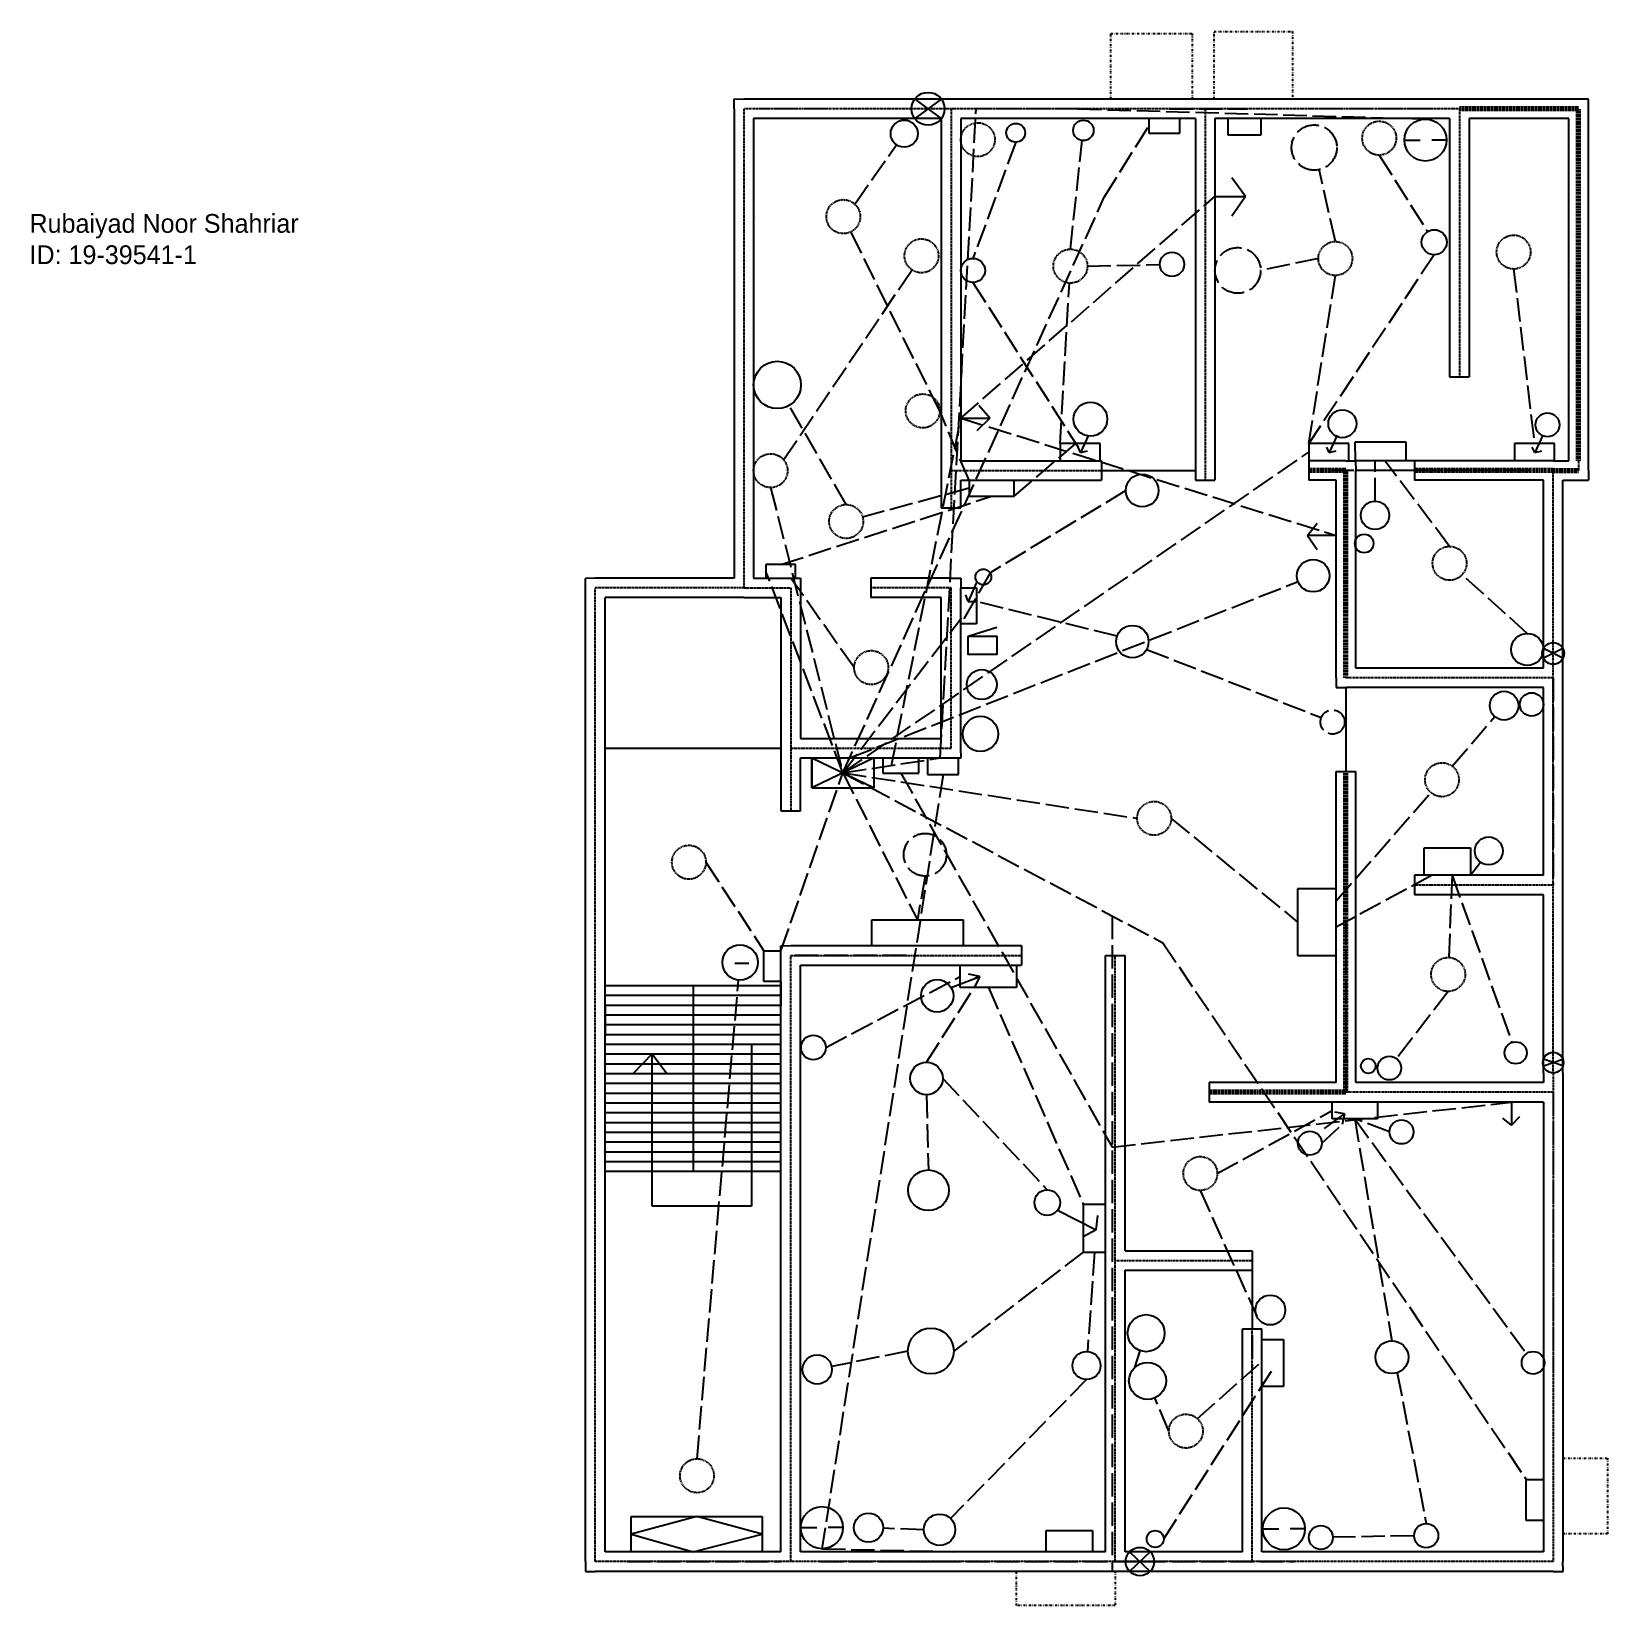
# Model space of a CAD drawing. Header units: inches. Extents: x 53 to 859, y 25 to 830.
import ezdxf

# ---------------------------------------------------------------- set-up
doc = ezdxf.new("R2010")
doc.units = ezdxf.units.IN
doc.header["$MEASUREMENT"] = 0
for name, pattern in [('ACAD_ISO02W100', [15, 12, -3]), ('DIVIDEX2', [2.5, 1, -0.5, 0, -0.5, 0, -0.5]), ('HIDDENX2', [0.75, 0.5, -0.25])]:
    doc.linetypes.add(name, pattern=pattern)

# ---------------------------------------------------------------- blocks, each defined once
blk = doc.blocks.new('One kind of Light')
at = {"linetype": 'HIDDENX2'}
blk.add_circle((0, 0), 8.68, dxfattribs=at)
blk = doc.blocks.new('Motor')
for p, q in [((-7.99, 7.17), (-7.99, 0)), ((-7.99, 0), (7.99, 0)), ((7.99, 0), (7.99, 7.17))]:
    blk.add_line(p, q)
blk = doc.blocks.new('Television')
for p, q in [((-10.76, 0), (-2.67, 0)), ((10.76, 0), (3.24, 0))]:
    blk.add_line(p, q)
blk.add_circle((0, 0), 10.76)

msp = doc.modelspace()

# ---------------------------------------------------------------- linework, layer by layer
at = {"linetype": 'DIVIDEX2'}
for p, q in [((604.85, 795.14), (604.85, 828.71)), ((604.85, 828.71), (646.5, 828.71)), ((646.5, 828.71), (646.5, 795.14)), ((657.72, 795.14), (657.72, 829.67)), ((657.72, 829.67), (697.77, 829.67)), ((697.77, 829.67), (697.77, 795.14)), ((836.14, 99.99), (858.91, 99.99)), ((858.91, 99.99), (858.91, 61.28)), ((858.91, 61.28), (836.14, 61.28)), ((556.54, 24.69), (556.54, 42.14)), ((607.14, 42.14), (607.14, 24.69)), ((607.14, 24.69), (556.54, 24.69))]:
    msp.add_line(p, q, dxfattribs=at)
for p, q in [((412.14, 790.14), (412.14, 795.29)), ((412.14, 795.29), (417.14, 795.14)), ((412.14, 790.14), (412.14, 550.14)), ((441.14, 795.14), (417.14, 795.14)), ((523.14, 795.14), (441.14, 795.14)), ((504.59, 795.14), (518.14, 785.14)), ((518.14, 795.14), (504.59, 785.14)), ((653.14, 795.14), (523.14, 795.14)), ((783.14, 795.14), (653.14, 795.14)), ((653.14, 790.14), (653.14, 790.14)), ((849.14, 795.14), (783.14, 795.14)), ((849.14, 790.14), (849.14, 795.14)), ((849.14, 605.14), (849.14, 790.14)), ((441.14, 785.14), (422.14, 785.14)), ((422.14, 785.14), (422.14, 550.14)), ((518.14, 785.14), (441.14, 785.14)), ((518.14, 785.14), (518.14, 586.14)), ((648.14, 785.14), (528.14, 785.14)), ((648.14, 785.14), (528.14, 785.14)), ((648.14, 785.14), (528.14, 785.14)), ((528.14, 785.14), (528.14, 610.14)), ((648.14, 785.14), (648.14, 600.14)), ((778.14, 785.14), (658.14, 785.14)), ((778.14, 785.14), (658.14, 785.14)), ((658.14, 785.14), (658.14, 600.14)), ((664.77, 785.14), (664.77, 776.85)), ((681.75, 776.85), (681.75, 785.14)), ((778.14, 785.14), (778.14, 653.14)), ((839.14, 785.14), (788.14, 785.14)), ((788.14, 785.14), (788.14, 653.14)), ((788.14, 785.14), (788.14, 653.14)), ((788.14, 785.14), (788.14, 653.14)), ((839.14, 610.14), (839.14, 785.14)), ((664.77, 776.85), (681.75, 776.85)), ((673.76, 745.36), (666.79, 754.85)), ((658.14, 745.36), (673.76, 745.36)), ((673.76, 745.36), (666.79, 735.24)), ((778.14, 653.14), (788.14, 653.14)), ((543.05, 631.96), (537.36, 638.41)), ((528.14, 631.96), (543.05, 631.96)), ((543.05, 631.96), (536.24, 625.45)), ((593.41, 623.16), (589.34, 614.29)), ((720.6, 623.16), (716.53, 614.29)), ((825.78, 623.16), (821.71, 614.29)), ((599.36, 618.92), (578.95, 618.92)), ((578.95, 618.92), (578.95, 610.14)), ((589.34, 614.29), (588.09, 617.04)), ((589.34, 614.29), (592.97, 615.17)), ((599.36, 610.14), (599.36, 618.92)), ((726.55, 618.92), (706.14, 618.92)), ((706.14, 618.92), (706.14, 610.14)), ((716.53, 614.29), (715.28, 617.04)), ((716.53, 614.29), (720.16, 615.17)), ((726.55, 610.14), (726.55, 618.92)), ((729.9, 619.79), (755.76, 619.88)), ((730.06, 610.14), (729.9, 619.79)), ((755.76, 619.88), (755.76, 610.14)), ((831.73, 618.92), (811.32, 618.92)), ((811.32, 618.92), (811.32, 610.14)), ((821.71, 614.29), (820.46, 617.04)), ((821.71, 614.29), (825.34, 615.17)), ((831.73, 610.14), (831.73, 618.92)), ((528.14, 610.14), (600.14, 610.14)), ((600.14, 610.14), (600.14, 600.14)), ((600.14, 605.14), (647.59, 605.14)), ((725.14, 610.14), (706.14, 610.14)), ((706.14, 610.14), (706.14, 600.14)), ((725.14, 610.14), (730.06, 610.14)), ((730.06, 610.14), (730.14, 605.14)), ((760.14, 610.14), (730.06, 610.14)), ((730.06, 610.14), (730.06, 610.14)), ((730.14, 504.14), (730.14, 605.14)), ((760.14, 605.14), (730.14, 605.14)), ((831.14, 610.14), (760.14, 610.14)), ((760.14, 610.14), (760.14, 600.14)), ((831.14, 610.14), (839.14, 610.14)), ((849.14, 605.14), (849.14, 600.14)), ((528.14, 600.14), (600.14, 600.14)), ((528.14, 586.14), (528.14, 600.14)), ((532.34, 600.14), (532.34, 591.96)), ((555.39, 591.96), (555.39, 600.14)), ((648.14, 600.14), (658.14, 600.14)), ((720.14, 600.14), (706.14, 600.14)), ((720.14, 600.14), (706.14, 600.14)), ((720.14, 499.14), (720.14, 600.14)), ((826.14, 600.14), (760.14, 600.14)), ((826.14, 600.14), (760.14, 600.14)), ((826.14, 600.14), (760.14, 600.14)), ((826.14, 504.14), (826.14, 600.14)), ((836.14, 499.14), (836.14, 600.14)), ((836.14, 600.14), (849.14, 600.14)), ((532.34, 591.96), (555.39, 591.96)), ((518.14, 586.14), (528.14, 586.14)), ((705.43, 571.86), (710.46, 578.14)), ((720.14, 571.86), (705.43, 571.86)), ((705.43, 571.86), (710.46, 564.75)), ((443.59, 557.03), (428.46, 557.03)), ((428.46, 557.03), (428.46, 550.14)), ((443.59, 550.14), (443.59, 557.03)), ((341.14, 550.14), (336.14, 549.98)), ((336.14, 545.14), (336.14, 549.98)), ((412.14, 550.14), (341.14, 550.14)), ((422.14, 550.14), (441.14, 550.14)), ((441.14, 550.14), (446.05, 550.14)), ((446.05, 550.14), (446.14, 545.14)), ((523.14, 550.14), (482.14, 550.14)), ((482.14, 550.14), (482.14, 540.14)), ((523.14, 550.14), (528.05, 550.14)), ((528.05, 550.14), (528.14, 545.14)), ((336.14, 47.14), (336.14, 545.14)), ((417.14, 540.14), (346.14, 540.14)), ((346.14, 52.14), (346.14, 540.14)), ((417.14, 545.14), (419.14, 545.14)), ((417.14, 540.14), (436.14, 540.14)), ((436.14, 540.14), (436.14, 431.14)), ((446.14, 545.14), (446.14, 468.14)), ((518.14, 540.14), (482.14, 540.14)), ((518.14, 468.14), (518.14, 540.14)), ((528.14, 463.14), (528.14, 545.14)), ((528.14, 545.14), (536.08, 545.14)), ((531.93, 538.11), (530.68, 541.64)), ((536.08, 547.87), (531.93, 538.11)), ((536.08, 545.14), (536.08, 526.7)), ((531.93, 538.11), (536.08, 538.11)), ((536.08, 526.7), (528.14, 526.7)), ((531.93, 520.47), (546.47, 525.04)), ((531.93, 520.47), (545.43, 520.47)), ((836.14, 509.19), (826.14, 514.05)), ((836.14, 514.05), (826.14, 509.19)), ((826.14, 504.14), (730.14, 504.14)), ((720.14, 499.14), (720.14, 494.1)), ((720.14, 494.1), (725.14, 494.14)), ((826.14, 494.14), (725.14, 494.14)), ((725.14, 494.14), (725.14, 451.14)), ((826.14, 398.14), (826.14, 494.14)), ((826.14, 398.14), (826.14, 494.14)), ((826.14, 398.14), (826.14, 494.14)), ((836.14, 393.14), (836.14, 499.14)), ((446.14, 468.14), (518.14, 468.14)), ((346.14, 463.14), (436.14, 463.14)), ((528.3, 458.14), (528.14, 463.14)), ((446.14, 458.14), (523.14, 458.14)), ((446.14, 431.14), (446.14, 458.14)), ((451.86, 458.14), (451.86, 442.89)), ((483.72, 458.14), (451.86, 442.89)), ((451.86, 442.89), (451.86, 458.14)), ((451.86, 458.14), (483.72, 442.89)), ((483.72, 442.89), (483.72, 458.14)), ((488.19, 458.14), (488.19, 450.33)), ((506.65, 450.33), (506.65, 458.14)), ((506.65, 458.14), (511.12, 458.14)), ((511.12, 458.14), (511.12, 449.73)), ((523.14, 458.14), (528.3, 458.14)), ((526.9, 449.73), (526.9, 458.14)), ((488.19, 450.33), (506.65, 450.33)), ((511.12, 449.73), (526.9, 449.73)), ((720.14, 292.14), (720.14, 451.14)), ((720.14, 292.14), (720.14, 451.14)), ((720.14, 451.14), (730.14, 451.14)), ((730.14, 292.14), (730.14, 451.14)), ((451.86, 442.89), (483.72, 442.89)), ((436.14, 431.14), (446.14, 431.14)), ((765.19, 398.14), (765.19, 412.14)), ((765.19, 412.14), (788.92, 412.14)), ((788.92, 412.14), (788.92, 398.14)), ((826.14, 398.14), (760.14, 398.14)), ((760.14, 398.14), (760.14, 388.14)), ((720.14, 391.28), (700.35, 391.28)), ((700.35, 391.28), (700.35, 357.19)), ((826.14, 388.14), (760.14, 388.14)), ((826.14, 297.14), (826.14, 388.14)), ((826.14, 297.14), (826.14, 388.14)), ((826.14, 297.14), (826.14, 388.14)), ((826.14, 297.14), (826.14, 388.14)), ((836.14, 297.14), (836.14, 393.14)), ((482.56, 362.14), (482.56, 375.34)), ((482.56, 375.34), (529.25, 375.34)), ((529.25, 375.34), (529.25, 362.14)), ((427.42, 343.83), (427.42, 359.52)), ((427.42, 359.52), (436.14, 359.52)), ((436.14, 361.98), (441.14, 362.14)), ((436.14, 357.14), (436.14, 361.98)), ((436.14, 52.14), (436.14, 357.14)), ((441.14, 362.14), (559.14, 362.14)), ((559.14, 362.14), (559.14, 352.14)), ((602.14, 52.14), (602.14, 357.14)), ((602.14, 357.14), (612.14, 357.14)), ((612.14, 206.14), (612.14, 357.14)), ((700.35, 357.19), (720.14, 357.19)), ((419.68, 352.97), (412.53, 352.97)), ((446.14, 52.14), (446.14, 352.14)), ((446.14, 352.14), (559.14, 352.14)), ((527.86, 340.72), (527.86, 352.14)), ((537.78, 346.39), (532.11, 347.57)), ((556.68, 352.14), (556.68, 340.72)), ((346.14, 341.77), (436.14, 341.77)), ((391.14, 341.77), (391.14, 246.77)), ((436.14, 343.83), (427.42, 343.83)), ((436.14, 343.83), (436.14, 331.43)), ((523.15, 340.72), (537.78, 346.39)), ((556.68, 340.72), (527.86, 340.72)), ((537.78, 346.39), (534.95, 340.72)), ((537.78, 346.39), (535.39, 345.46)), ((346.14, 336.77), (436.14, 336.77)), ((346.14, 331.77), (436.14, 331.77)), ((346.14, 331.43), (346.14, 315.93)), ((346.14, 326.77), (436.14, 326.77)), ((346.14, 321.77), (436.14, 321.77)), ((346.14, 316.77), (436.14, 316.77)), ((346.14, 311.77), (436.14, 311.77)), ((346.14, 306.77), (436.14, 306.77)), ((370.19, 306.77), (360.54, 296.77)), ((370.19, 228.93), (370.19, 306.77)), ((370.19, 306.77), (377.81, 296.77)), ((420.98, 311.77), (420.98, 228.93)), ((346.14, 301.77), (436.14, 301.77)), ((836.14, 300.62), (826.14, 304.05)), ((826.14, 300.62), (836.14, 304.05)), ((346.14, 296.77), (436.14, 296.77)), ((346.14, 296.77), (436.14, 296.77)), ((346.14, 291.77), (436.14, 291.77)), ((720.14, 292.14), (655.14, 292.14)), ((655.14, 292.14), (655.14, 282.14)), ((826.14, 292.14), (730.14, 292.14)), ((826.14, 297.14), (826.14, 292.14)), ((836.14, 297.14), (836.14, 287.14)), ((346.14, 286.77), (436.14, 286.77)), ((836.14, 287.14), (836.14, 191.14)), ((346.14, 281.77), (436.14, 281.77)), ((346.14, 276.77), (436.14, 276.77)), ((725.14, 282.14), (655.14, 282.14)), ((714.09, 268.71), (724.47, 276.12)), ((718.02, 273.57), (718.02, 282.14)), ((724.47, 276.12), (719.48, 277.06)), ((724.47, 276.12), (723.26, 270.73)), ((826.14, 282.14), (725.14, 282.14)), ((741.24, 282.14), (741.24, 273.57)), ((809.76, 282.14), (809.76, 270.31)), ((809.76, 270.31), (813.98, 274.53)), ((813.98, 274.53), (809.76, 270.31)), ((826.14, 282.14), (826.14, 191.14)), ((346.14, 271.77), (436.14, 271.77)), ((346.14, 266.77), (436.14, 266.77)), ((741.24, 273.57), (718.02, 273.57)), ((809.76, 270.31), (805.35, 273.95)), ((346.14, 261.77), (436.14, 261.77)), ((346.14, 261.77), (436.14, 261.77)), ((346.14, 256.77), (436.14, 256.77)), ((346.14, 251.77), (436.14, 251.77)), ((346.14, 246.77), (436.14, 246.77)), ((420.98, 228.93), (370.19, 228.93)), ((577.56, 226.81), (597.33, 216.75)), ((602.14, 229.84), (590.78, 229.84)), ((590.78, 229.84), (590.78, 205.45)), ((597.33, 216.75), (598.23, 224.19)), ((597.33, 216.75), (590.78, 213.18)), ((590.78, 205.45), (602.14, 205.45)), ((612.14, 206.14), (677.14, 206.14)), ((677.14, 206.14), (677.14, 196.14)), ((612.14, 196.14), (677.14, 196.14)), ((612.14, 52.14), (612.14, 196.14)), ((677.14, 196.14), (677.14, 166.14)), ((826.14, 201.14), (826.14, 52.14)), ((836.14, 201.14), (836.14, 47.14)), ((672.14, 52.14), (672.14, 166.14)), ((672.14, 166.14), (682.14, 166.14)), ((682.14, 52.14), (682.14, 166.14)), ((682.14, 160.74), (693.14, 160.74)), ((693.14, 160.74), (693.14, 136.71)), ((693.14, 136.71), (682.14, 136.71)), ((817.31, 68.1), (817.31, 89.16)), ((817.31, 89.16), (826.14, 89.16)), ((359.53, 52.14), (359.53, 70.21)), ((359.53, 70.21), (426.54, 70.21)), ((393.03, 70.21), (359.53, 61.17)), ((426.54, 61.17), (393.03, 70.21)), ((426.54, 70.21), (426.54, 52.14)), ((826.14, 68.1), (817.31, 68.1)), ((359.53, 61.17), (391.14, 52.14)), ((391.14, 52.14), (426.54, 61.17)), ((571.72, 52.14), (571.72, 62.99)), ((571.72, 62.99), (595.54, 62.99)), ((595.54, 62.99), (595.54, 52.14)), ((436.14, 52.14), (346.14, 52.14)), ((602.14, 52.14), (446.14, 52.14)), ((672.14, 52.14), (612.14, 52.14)), ((672.14, 52.14), (612.14, 52.14)), ((614.46, 52.14), (625, 42.14)), ((625, 52.14), (614.46, 42.14)), ((826.14, 52.14), (682.14, 52.14)), ((336.14, 47.14), (336.14, 42.14)), ((336.14, 42.14), (341.14, 42.14)), ((441.14, 42.14), (341.14, 42.14)), ((607.14, 42.14), (441.14, 42.14)), ((677.14, 42.14), (607.14, 42.14)), ((831.14, 42.14), (677.14, 42.14)), ((831.14, 42.14), (836.18, 42.14)), ((836.18, 42.14), (836.14, 47.14))]:
    msp.add_line(p, q)
at = {"linetype": 'HIDDENX2'}
for p, q in [((441.14, 790.14), (417.14, 790.14)), ((417.14, 790.14), (417.14, 545.14)), ((523.14, 790.14), (441.14, 790.14)), ((653.14, 790.14), (523.14, 790.14)), ((523.14, 790.14), (523.14, 586.14)), ((783.14, 790.14), (653.14, 790.14)), ((653.14, 790.14), (653.14, 600.14)), ((783.14, 790.14), (783.14, 653.14)), ((523.14, 605.14), (600.14, 605.14)), ((831.14, 499.14), (831.14, 605.14)), ((844.14, 610.14), (844.14, 605.14)), ((417.14, 545.14), (341.14, 545.14)), ((341.14, 47.14), (341.14, 545.14)), ((417.14, 545.14), (441.14, 545.14)), ((441.14, 545.14), (441.14, 431.14)), ((523.14, 545.14), (482.14, 545.14)), ((523.14, 463.14), (523.14, 545.14)), ((831.14, 499.14), (725.14, 499.14)), ((831.14, 393.14), (831.14, 499.14)), ((441.14, 463.14), (523.14, 463.14)), ((831.14, 393.14), (760.14, 393.14)), ((831.14, 297.14), (831.14, 393.14)), ((441.14, 47.14), (441.14, 357.14)), ((441.14, 357.14), (559.14, 357.14)), ((607.14, 47.14), (607.14, 357.14)), ((831.14, 297.14), (831.14, 201.14)), ((831.14, 287.14), (725.14, 287.14)), ((607.14, 201.14), (677.14, 201.14)), ((831.14, 201.14), (831.14, 47.14)), ((677.14, 47.14), (677.14, 166.14)), ((441.14, 47.14), (341.14, 47.14)), ((607.14, 47.14), (441.14, 47.14)), ((677.14, 47.14), (607.14, 47.14)), ((831.14, 47.14), (677.14, 47.14))]:
    msp.add_line(p, q, dxfattribs=at)
at = {"color": 3, "linetype": 'ACAD_ISO02W100'}
for p, q in [((459.68, 790.14), (425.21, 790.14)), ((588.14, 790.14), (535.98, 790.14)), ((634.84, 790.14), (674.61, 790.14)), ((768.83, 790.14), (707.18, 790.14)), ((601.53, 745.03), (624.24, 781.31)), ((467.79, 450.51), (601.53, 745.03)), ((437.48, 610.63), (503.14, 707.77)), ((430.82, 596.38), (467.79, 450.51)), ((471.25, 458.14), (700.62, 548.31)), ((831.14, 499.14), (831.14, 393.14)), ((467.79, 450.51), (631.38, 363.67)), ((605.5, 377.41), (605.5, 42.14)), ((631.38, 363.67), (817.31, 89.16)), ((831.14, 287.14), (831.14, 143.87)), ((357.6, 47.14), (436.14, 47.14)), ((492.32, 47.14), (524.14, 47.14))]:
    msp.add_line(p, q, dxfattribs=at)
at = {"color": 4, "linetype": 'ACAD_ISO02W100'}
for p, q in [((517.63, 458.14), (535.98, 790.14)), ((588.14, 790.14), (535.98, 790.14)), ((588.14, 790.14), (765.78, 784.92)), ((467.79, 450.51), (517.63, 458.14)), ((436.14, 359.52), (467.79, 450.51)), ((519.01, 449.73), (457.06, 53.72)), ((457.06, 53.72), (524.14, 52.14)), ((456.03, 47.14), (698.85, 47.14))]:
    msp.add_line(p, q, dxfattribs=at)
at = {"linetype": 'HIDDENX2', "lineweight": 211}
for p, q in [((844.14, 790.14), (783.14, 790.14)), ((844.14, 610.14), (844.14, 790.14)), ((725.14, 499.14), (725.14, 605.14)), ((831.14, 605.14), (760.14, 605.14)), ((831.14, 605.14), (844.14, 605.14)), ((725.14, 287.14), (725.14, 451.14)), ((725.14, 287.14), (655.14, 287.14))]:
    msp.add_line(p, q, dxfattribs=at)
at = {"linetype": 'ACAD_ISO02W100'}
for p, q in [((473.86, 741.43), (495.2, 771.74)), ((556.22, 773.07), (534.33, 713.65)), ((584.19, 718.36), (590.25, 773.9)), ((742.17, 766.44), (766.85, 727.32)), ((719.72, 722.25), (711.44, 759.02)), ((517.33, 635.64), (471.88, 727.23)), ((592.87, 709.68), (629.97, 710.46)), ((711.03, 713.57), (681.5, 707.48)), ((770.27, 715.49), (706.14, 618.92)), ((706.14, 618.92), (719.72, 704.88)), ((810.9, 708.19), (821.52, 618.92)), ((534.33, 701.28), (588.09, 617.04)), ((578.95, 618.92), (583.69, 701.01)), ((469.48, 587.79), (440.29, 638.43)), ((532.34, 600.14), (517.33, 635.64)), ((740, 589.46), (740, 610.14)), ((778.13, 566.36), (745.1, 610.14)), ((532.34, 596.05), (477.87, 581.36)), ((612.53, 594.92), (543.08, 552.79)), ((473.6, 504.35), (441.14, 550.14)), ((543.08, 552.79), (528.14, 526.7)), ((817.9, 521.86), (784.59, 551.86)), ((608.07, 520.47), (536.08, 538.11)), ((623.19, 513.64), (712.51, 478.77)), ((779.52, 453.92), (801.24, 479.29)), ((720.14, 385.03), (768.55, 440.47)), ((635.7, 427.26), (700.35, 374.24)), ((397.7, 404.81), (427.42, 359.52)), ((788.92, 398.14), (793.91, 404.85)), ((509.84, 397.73), (505.9, 375.34)), ((769.28, 398.14), (720.14, 371.64)), ((779.38, 398.14), (777.74, 356.1)), ((779.38, 398.14), (810.05, 312.66)), ((393.18, 99.72), (414.42, 344.53)), ((459, 310.04), (527.86, 346.43)), ((510.56, 302.54), (534.95, 340.72)), ((777.4, 338.74), (751.02, 304.31)), ((518.88, 294.23), (572.32, 237.29)), ((510.56, 285.92), (511.55, 247.41)), ((659.31, 245.59), (718.02, 277.85)), ((712.84, 261.11), (723.26, 270.73)), ((729.63, 273.57), (748.65, 160.04)), ((729.63, 273.57), (817.41, 153.49)), ((747.38, 266.86), (729.63, 273.57)), ((650.63, 236.91), (679.48, 172.65)), ((590.78, 205.45), (524.53, 154.8)), ((596.46, 205.45), (592.93, 154.53)), ((501.09, 154.8), (462.07, 146.9)), ((617.11, 146.44), (619.94, 154.96)), ((649.14, 120.25), (682.14, 149.5)), ((592.43, 140.23), (522.88, 69.15)), ((631.9, 58.69), (687.13, 144.61)), ((751.38, 143.71), (766.18, 66.56)), ((634.58, 113.86), (627.34, 130.83)), ((509.22, 63.4), (488.33, 64.19)), ((760, 60.38), (718.4, 59.59))]:
    msp.add_line(p, q, dxfattribs=at)
at = {"color": 58, "linetype": 'ACAD_ISO02W100'}
for p, q in [((528.14, 631.96), (658.14, 745.36)), ((492.71, 454.33), (528.14, 631.96)), ((528.14, 631.96), (720.14, 571.86)), ((497.42, 450.33), (605.5, 259.11)), ((605.5, 259.11), (809.76, 282.14))]:
    msp.add_line(p, q, dxfattribs=at)
at = {"color": 1, "linetype": 'ACAD_ISO02W100'}
for p, q in [((467.79, 450.51), (706.14, 614.53)), ((555.39, 591.96), (586.89, 618.92)), ((819.13, 605.14), (715.64, 605.14)), ((436.03, 557.03), (543.86, 591.96)), ((467.79, 450.51), (428.46, 553.58)), ((467.79, 450.51), (528.4, 529.83)), ((467.79, 450.51), (618.33, 427.26)), ((467.79, 450.51), (505.9, 375.34)), ((725.14, 374.34), (725.14, 287.14)), ((500.14, 357.14), (441.14, 357.14)), ((542.27, 340.72), (590.78, 229.84)), ((677.14, 177.87), (677.14, 145.07))]:
    msp.add_line(p, q, dxfattribs=at)
at = {"linetype": 'HIDDENX2', "lineweight": 100}
msp.add_line((725.14, 605.14), (706.14, 605.14), dxfattribs=at)
msp.add_lwpolyline([(531.93, 520.47), (546.47, 520.47), (546.47, 511.13), (531.93, 511.13)], close=True)
for centre, radius in [((511.36, 790.14), 8.42), ((499.21, 777.44), 6.97), ((556.22, 777.89), 4.82), ((590.82, 779.1), 5.24), ((770.27, 721.9), 6.41), ((534.33, 707.47), 6.19), ((636.16, 710.59), 6.19), ((434.25, 648.92), 12.11), ((594.43, 631.4), 8.64), ((723.31, 629.07), 7.17), ((828.24, 628.54), 6.09), ((620.92, 594.92), 8.38), ((740, 582.23), 7.24), ((734.46, 567.83), 4.75), ((708.36, 551.35), 8.32), ((539.63, 550.69), 4.04), ((615.89, 517.63), 8.32), ((817.9, 513.62), 8.24), ((831.14, 511.62), 5.56), ((538.83, 495.7), 7.68), ((806.02, 484.87), 7.35), ((820.14, 485.49), 6), ((538.17, 470.45), 9.01), ((798.18, 410.59), 7.16), ((415.21, 353.57), 9.07), ((516.05, 336.48), 8.27), ((452.7, 310.04), 6.3), ((811.96, 307.33), 5.65), ((831.14, 302.33), 5.29), ((510.56, 294.23), 8.31), ((736.55, 300.62), 3.78), ((747.33, 299.5), 6.06), ((706.69, 261.11), 6.14), ((753.53, 266.86), 6.14), ((511.55, 237.01), 10.4), ((572.32, 230.73), 6.55), ((686.44, 175.77), 7.63), ((622.92, 163.95), 9.47), ((512.81, 154.8), 11.72), ((592.43, 147.39), 7.16), ((748.65, 151.65), 8.4), ((820.85, 148.79), 5.82), ((454.69, 145.41), 7.52), ((623.63, 139.55), 9.48), ((480.89, 64.48), 7.45), ((517.26, 63.4), 8.04), ((712.28, 59.48), 6.12), ((766.18, 60.38), 6.18), ((627.57, 58.69), 4.33), ((619.73, 47.14), 7.26)]:
    msp.add_circle(centre, radius)
at = {"linetype": 'ACAD_ISO02W100'}
for centre, radius in [((708.9, 770.32), 11.58), ((669.82, 707.48), 11.68), ((718.27, 476.52), 6.19), ((509.84, 408.66), 10.92)]:
    msp.add_circle(centre, radius, dxfattribs=at)

# ---------------------------------------------------------------- block references
at = {"linetype": 'HIDDENX2'}
for p in [(536.82, 774.37), (742.17, 775.13), (468.02, 735), (508, 714.96), (584.19, 709.68), (719.72, 713.57), (508.65, 635.64), (430.82, 605.06)]:
    msp.add_blockref('One kind of Light', p, dxfattribs=at)
for name, p in [('Motor', (632.23, 777.72)), ('Television', (765.78, 774.16)), ('One kind of Light', (810.9, 716.88)), ('One kind of Light', (469.48, 579.1)), ('One kind of Light', (778.13, 557.67)), ('One kind of Light', (482.28, 504.35)), ('One kind of Light', (774.27, 447.01)), ('One kind of Light', (627.02, 427.26)), ('One kind of Light', (389.02, 404.81)), ('One kind of Light', (777.4, 347.43)), ('One kind of Light', (650.63, 245.59)), ('One kind of Light', (643.26, 113.86)), ('One kind of Light', (393.18, 91.03)), ('Television', (457.06, 64.48)), ('Television', (693.39, 63.85))]:
    msp.add_blockref(name, p)

# ---------------------------------------------------------------- texts
at = {"linetype": 'HIDDENX2', "lineweight": 211, "insert": (51.71, 736.32), "char_height": 9.6, "width": 461.3283, "attachment_point": 1}
msp.add_mtext('Rubaiyad Noor Shahriar\\PID: 19-39541-1', dxfattribs=at)
at = {"insert": (422.14, 734.7), "char_height": 0.2, "width": 96, "attachment_point": 1}
msp.add_mtext('Kitechen^J8\' x 19\'7"', dxfattribs=at)

doc.saveas('drawing.dxf')
